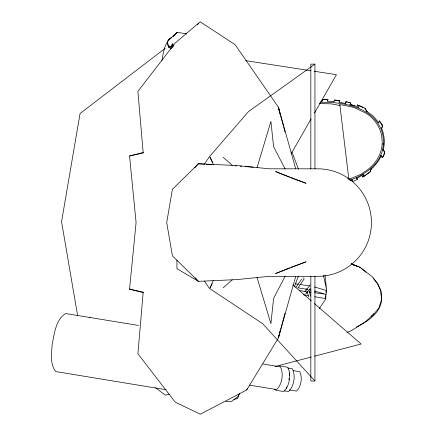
<?xml version="1.0" encoding="UTF-8"?>
<svg xmlns="http://www.w3.org/2000/svg" width="436" height="436" viewBox="0 0 436 436"><rect width="100%" height="100%" fill="white"/><g stroke="black" fill="none" stroke-linecap="round" stroke-linejoin="round"><path stroke-width="0.65" d="M348.773 178.477L348.925 179.049L352.975 177.686L361.302 174.1L363.499 172.498C374.965 165.816 383.495 152.965 381.996 139.357C381.576 128.691 374.944 118.979 366.147 113.24L353.972 107.485L344.68 105.354L339.829 104.711M161.963 60.653C163.315 52.734 164.421 42.69 171.277 37.725L168.487 40.068L177.354 32.357L186.297 33.763M325.654 295.646L325.463 298.333L325.866 298.709L319.277 308.743M325.992 294.562L325.708 298.578L314.699 296.736M89.947 317.539L89.98 317.152L89.467 317.435M325.937 292.414L326.063 291.161M326.079 294.251L326.46 290.49L314.465 286.986M288.877 379.794L289.079 378.601M383.206 149.788C385.266 142.714 384.345 135.018 381.653 128.255M280.321 330.019L278.386 337.96L246.732 389.937L200.32 414.2L175.239 402.161L137.901 353.776L143.199 292.131L129.552 289.144L136.081 222.562L129.552 155.984L143.4 152.436M285.046 313.097L278.386 337.96L295.695 276.397M257.033 167.697L270.909 121.453L273.601 146.73L285.188 168.999M239.429 393.577L237.593 398.569L233.843 399.392M246.732 389.937L247.201 388.689M294.333 286.85L298.431 276.053M173.097 46.897L171.566 45.807L172.275 44.047L172.345 44.99L173.37 45.682M350.827 102.907L350.048 104.602L350.827 102.907A91.762 90.862 81.2 0 0 346.053 101.779L345.247 103.545M321.932 101.468L322.809 99.528A126.99 126.762 81.2 0 1 328.008 99.626L327.305 101.332L333.971 101.79M322.809 99.528L322.166 101.081L320.803 101.185M327.512 100.656L328.008 99.626M333.867 101.85L334.685 100.073A112.096 111.534 81.2 0 1 339.682 100.667L339.072 102.138M339.29 101.419L339.682 100.667M346.053 101.779L345.345 103.479L339.006 102.133M378.644 122.843L379.494 120.974L382.072 124.691L382.377 126.674L381.691 128.326M379.494 120.974L378.742 122.794L373.292 116.129L366.676 111.158M381.811 127.857L382.301 126.685L381.99 124.707L379.418 120.985M356.479 178.019C358.234 178.913 366.725 170.743 362.801 176.716L362.954 176.972L362.719 176.727L363.183 175.599M371.265 168.776L369.93 171.991L363.777 176.585M371.336 168.792L370.011 171.975L362.872 176.983M239.304 393.517L238.002 396.553L231.723 401.333L225.853 401.725M213.368 280.337L209.989 287.962L212.245 283.58M380.879 155.303L382.323 157.707C384.225 155.178 385.429 151.815 382.873 149.248M382.323 157.707C384.007 155.418 385.62 152.175 383.228 149.69M286.174 388.362L286.937 386.89M285.188 276.13L273.601 298.398L270.909 323.675L257.033 277.432M291.177 153.706L311.102 118.919M314.476 113.022L336.428 74.698L314.28 71.275M301.723 279.078L295.897 287.275M204.484 164.018L209.389 156.742L248.509 111.545L314.945 64.13L314.945 168.846M310.132 284.915L307.375 288.763M298.388 287.362L304.165 278.893L303.538 277.705M310.16 288.578L306.568 292.905M373.08 314.503L373.919 313.44M304.993 291.526L306.186 290.022L307.129 289.509M305.685 294.028L307.375 291.929M194.816 167.876L198.391 163.783L237.004 165.544L269.502 168.819L317.855 168.819A53.742 53.584 -90 0 1 371.439 222.562A53.742 53.584 -90 0 1 317.855 276.31L269.502 276.31L237.004 279.585L198.391 281.345L176.929 268.636L176.929 260.161M197.437 24.787L198.805 23.293M223.183 287.804L232.29 279.803M371.025 316.155L372.567 314.917M165.282 48.227L80.066 113.513L61.558 221.701L77.668 315.866M371.232 168.868L373.183 167.413L378.742 160.688L381.195 155.69L382.399 157.69M356.577 327.005C367.668 321.441 379.936 313.566 381.669 300.164L380.901 291.401M349.857 180.253C363.188 175.359 376.639 166.95 381.702 152.987C384.143 145.292 384.056 136.975 381.217 129.394C371.314 106.384 342.456 101.893 320.198 102.275M350.173 180.815L352.092 179.964M356.544 177.986L357.416 179.43L352.964 181.409L352.021 179.845M347.04 332.417L351.874 330.412L365.346 321.768L373.074 314.961L378.928 308.05L381.429 299.826L380.906 290.452L377.38 283.335L372.524 276.947L359.384 266.832L351.318 263.905M289.608 267.829L275.617 273.557L306.061 261.834L290.823 267.328M347.514 178.776L348.789 178.395M169.228 394.144L165.282 395.174L155.576 387.74M275.034 366.502L311.179 357.057M314.465 356.196L361.122 344.004L314.378 303.527M129.552 155.984L143.199 152.998L137.901 91.353L175.239 42.968L200.179 21.8L235.135 44.679L278.386 107.169L295.695 168.732M334.685 100.073L334.597 100.089A112.39 111.676 81.2 0 1 339.595 100.678M350.13 104.591L354.779 105.676L358.97 107.61L357.362 104.94L363.21 107.376M357.416 179.43L356.588 178.21M319.348 103.588L331.207 103.844L339.9 105.528M314.945 64.13L310.83 64.13L310.83 168.846M314.945 276.282L314.945 380.999L310.83 380.999L310.83 276.282M130.887 289.166L129.552 289.144L143.4 292.692M204.424 164.143L198.391 163.783L172.422 189.279L166.705 222.562L172.422 255.85L198.391 281.345L195.263 277.765M206.441 164.263L211.803 164.585M234.977 165.8L236.334 165.903M240.394 166.209L241.746 166.312M245.13 166.568L253.256 167.184M297.832 287.782L307.086 289.379M299.646 290.654L306.072 291.531M309.288 291.973L311.217 292.234M314.52 292.703L325.747 294.3L314.269 290.981M245.822 60.686L310.923 70.752M309.38 285.94L299.745 284.441M295.079 283.694L298.409 284.228M138.544 325.452L65.602 313.533C55.514 319.713 54.402 334.074 52.129 344.625C51.666 353.476 49.731 364.174 55.792 371.57L166.1 389.73M279.607 365.908L287.815 367.303C291.417 374.6 289.695 385.947 283.716 391.528L275.514 390.127L274.685 389.092M262.935 363.989L280.446 366.905C283.814 373.728 282.206 384.339 276.615 389.555L249.403 385.113M287.896 368.071L292.398 368.856C295.766 375.679 294.158 386.291 288.567 391.512L284.414 390.83M293.172 370.627L299.755 371.75C302.633 377.576 301.26 386.645 296.48 391.108L289.417 389.953M303.456 294.807L308.143 295.619M309.07 289.749L311.053 290.12M350.053 104.602L354.779 105.676M185.316 33.528L186.592 33.986M290.823 177.801L306.061 183.294L275.617 171.571L289.608 177.299M357.28 104.951L365.025 108.281L366.79 111.213M351.285 264.074L356.844 266.254M359.319 267.219L360.55 267.704L359.346 267.197M351.492 263.905L358.136 266.69M172.16 47.328L169.402 46.096L172.275 47.328M351.585 264.058L354.67 265.42M171.446 48.685L168.389 47.208L167.255 41.829L170.144 38.21L167.255 41.829L168.481 46.254M168.656 46.886L170.858 48.102M171.566 45.807L172.623 46.538M361.46 268.418L366.049 272.217M292.801 284.844L311.293 300.856M223.183 157.32L232.29 165.326M314.945 380.999L262.679 323.675L209.389 288.387L204.484 281.111M373.194 278.13L377.952 284.223L380.655 290.801M364.943 108.297L367.074 111.829M306.693 288.648L307.309 289.804M212.528 162.094L209.989 157.167L213.368 164.792M306.911 291.074L308.764 296.856M291.918 151.924L298.431 169.075M306.012 288.757L306.454 289.94M309.059 290.845L310.661 296.164M283.291 125.486L278.386 107.169L280.321 115.109M283.64 126.8L285.046 132.032M323.49 275.416L326.689 290.365L324.983 275.171M172.77 43.377L173.337 46.281M339.813 104.586L348.914 179.654M383.037 143.433L383.081 144.757M289.291 372.976L289.324 375.663M322.733 99.539A127.072 126.805 81.2 0 1 326.646 99.593M345.966 101.79A92.236 91.048 81.2 0 1 347.181 102.051M348.386 102.324A92.236 91.048 81.2 0 1 349.574 102.613M174.187 35.469L173.07 36.771L177.354 32.357L174.187 35.469"/></g></svg>
